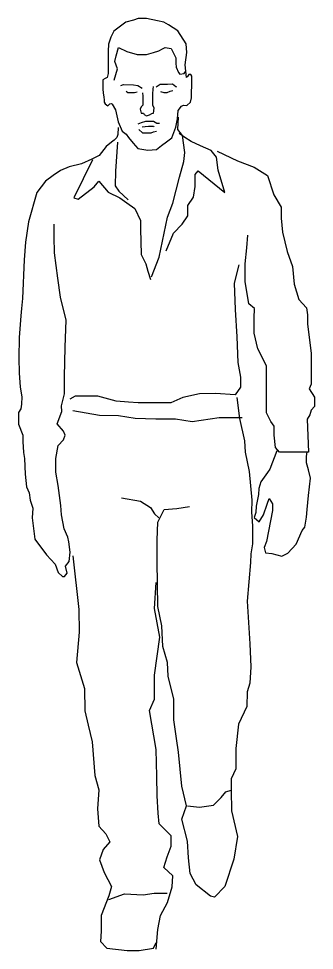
# Model space of a CAD drawing. Header units: centimetres. Extents: x 7353 to 7412, y 3598 to 3781.
import ezdxf

# ---------------------------------------------------------------- set-up
doc = ezdxf.new("R2010")
doc.units = ezdxf.units.CM
doc.header["$MEASUREMENT"] = 0

# ---------------------------------------------------------------- blocks, each defined once
blk = doc.blocks.new('man-collarshirt')
for points in [[(-4.026, 72.16), (-4.94, 71.455), (-5.189, 70.998), (-5.355, 70.459), (-5.397, 69.919), (-5.397, 69.338), (-5.397, 68.84), (-5.397, 68.632), (-5.397, 68.176), (-5.48, 67.885), (-5.632, 67.802), (-5.795, 67.68), (-5.795, 67.313), (-5.795, 67.007), (-5.775, 66.661), (-5.714, 66.376), (-5.693, 66.111), (-5.693, 65.968), (-5.632, 65.825), (-5.428, 65.683), (-5.265, 65.825), (-5.123, 65.846), (-5.082, 65.805), (-4.817, 65.377), (-4.613, 64.44), (-4.307, 63.726), (-4.001, 63.482), (-3.818, 63.237), (-3.451, 62.789), (-3.104, 62.381), (-2.309, 62.239), (-1.636, 62.3), (-1.269, 62.605), (-0.881, 62.891), (-0.453, 63.196), (-0.147, 64.032), (-0.025, 64.664), (0.036, 65.316), (0.281, 65.642), (0.444, 65.724), (0.709, 65.703), (0.995, 65.968), (1.056, 66.294), (1.076, 66.722), (1.097, 67.252), (1.097, 67.68), (1.097, 67.986), (1.015, 68.108), (0.872, 68.108), (0.75, 67.945), (0.689, 67.884), (0.628, 68.373), (0.566, 68.862), (0.709, 69.799), (0.648, 70.492), (0.015, 71.497), (-0.719, 71.945), (-1.086, 72.149), (-1.575, 72.251), (-2.411, 72.434), (-3.064, 72.434), (-3.431, 72.312), (-4.03, 72.158)], [(-4.917, 67.654), (-4.665, 68.536), (-4.866, 69.116), (-4.765, 69.544), (-4.589, 70.199), (-3.934, 69.897), (-3.152, 69.645), (-2.421, 69.645), (-1.867, 69.821), (-1.463, 69.947), (-1.186, 70.098), (-0.984, 70.199), (-0.506, 70.123), (-0.329, 69.745), (-0.153, 69.393), (-0.153, 68.99), (-0.127, 68.662), (0.049, 68.259), (0.15, 68.133), (0.503, 68.184), (0.578, 68.309)], [(-4.411, 67.25), (-4.209, 67.325), (-3.428, 67.3), (-3.1, 67.25), (-2.747, 67.048)], [(-2.722, 66.695), (-2.697, 66.418), (-2.697, 65.965), (-2.697, 65.738), (-2.823, 65.612), (-2.923, 65.411), (-2.823, 65.108), (-2.646, 65.108), (-2.596, 65.008), (-2.419, 64.907), (-2.192, 64.982), (-2.016, 65.083), (-1.89, 65.108), (-1.814, 65.486), (-1.94, 65.738), (-1.94, 66.267), (-1.94, 66.62), (-1.915, 66.973), (-1.89, 67.174)], [(-1.663, 67.149), (-1.361, 67.35), (-0.781, 67.35), (-0.403, 67.376), (-0.151, 67.174), (-0.1, 67.149)], [(-3.15, 66.746), (-3.352, 66.695), (-3.856, 66.695), (-4.007, 66.796)], [(-1.335, 66.796), (-1.083, 66.721), (-0.806, 66.721), (-0.579, 66.821), (-0.378, 66.872)], [(-3.075, 64.277), (-2.797, 64.378), (-2.47, 64.479), (-2.117, 64.479), (-1.89, 64.479), (-1.613, 64.327), (-1.411, 64.327)], [(-2.037, 52.432), (-1.433, 53.962), (-0.788, 57.063), (-0.385, 58.15), (0.139, 60.164), (0.46, 61.377), (0.541, 62.062), (0.38, 63.391), (0.017, 63.834), (0.058, 64.8)], [(-4.612, 63.993), (-4.637, 63.463), (-4.713, 63.212), (-4.914, 63.01), (-5.141, 62.859), (-5.544, 62.531), (-6.099, 61.826), (-6.654, 61.549), (-7.46, 61.196), (-8.418, 60.944), (-9.073, 60.667), (-9.653, 60.289), (-10.233, 59.836), (-10.913, 58.954), (-11.571, 56.704), (-11.798, 55.117), (-11.899, 53.756), (-12.025, 50.75), (-12.1, 49.969), (-12.151, 49.414), (-12.277, 47.727), (-12.302, 46.131), (-12.277, 44.997), (-12.201, 43.889), (-12.076, 43.126), (-12.101, 42.572), (-12.151, 42.194), (-12.328, 41.917), (-12.328, 41.413), (-12.328, 41.01), (-11.993, 40.16), (-11.993, 39.676), (-11.953, 38.831), (-11.872, 38.347), (-11.832, 37.139), (-11.711, 36.172), (-11.509, 35.689), (-11.429, 35.125), (-11.227, 34.521), (-11.268, 33.756), (-11.066, 32.105), (-10.18, 30.897), (-9.495, 30.172), (-9.253, 29.527), (-8.93, 29.205), (-8.769, 29.205), (-8.568, 29.487), (-8.689, 30.011), (-8.407, 30.373), (-8.326, 31.098), (-8.447, 31.903), (-8.527, 32.266), (-8.809, 32.91), (-9.011, 33.998), (-9.051, 34.723), (-9.253, 36.253), (-9.454, 37.3), (-9.454, 38.347), (-9.253, 39.354), (-8.85, 39.797), (-8.729, 40.16), (-8.85, 40.482), (-9.333, 41.046), (-8.971, 41.989), (-9.012, 42.432), (-8.77, 43.358), (-8.77, 44.687), (-8.73, 46.983), (-8.649, 49.077), (-9.092, 50.849), (-9.294, 52.339), (-9.537, 54.285), (-9.577, 55.533), (-9.577, 56.5)], [(-3.024, 63.849), (-2.722, 63.597), (-2.419, 63.597), (-2.066, 63.597), (-1.89, 63.672), (-1.638, 63.723)], [(-2.747, 64.05), (-2.52, 64.075), (-2.268, 64.101), (-2.142, 64.101), (-1.89, 64.101), (-1.84, 64.05)], [(-0.905, 54.446), (-0.34, 55.815), (0.345, 56.5), (0.788, 57.144), (0.788, 57.949), (1.231, 58.594), (1.352, 59.44), (1.352, 60.366), (1.594, 60.648), (3.649, 58.956), (3.125, 60.688), (3.004, 61.695), (2.601, 62.218), (1.755, 62.581), (1.03, 62.903), (0.546, 63.225), (0.103, 63.547)], [(-4.657, 62.865), (-4.818, 60.61), (-4.858, 59.482), (-4.576, 59.079), (-3.851, 58.395)], [(3.05, 62.172), (4.621, 61.406), (5.911, 60.923), (6.958, 60.279), (7.442, 58.789), (8.007, 57.823), (8.007, 56.977), (8.127, 55.89), (8.49, 54.399), (8.893, 53.232), (9.016, 51.852), (9.379, 50.684), (9.983, 50.04), (10.064, 49.476), (10.064, 48.791), (10.345, 46.49), (10.345, 45.443), (10.345, 44.718), (10.345, 44.114), (10.184, 43.752), (10.587, 43.107), (10.587, 42.382), (10.345, 42.101), (10.224, 41.738), (10.022, 41.416), (10.143, 38.838), (9.217, 38.838), (7.887, 38.838), (7.564, 39.201), (7.484, 40.167), (7.484, 40.852), (7.202, 41.214), (6.879, 41.899), (6.879, 42.825), (6.879, 44.316), (6.879, 45.524), (6.194, 46.853), (5.912, 48.061), (5.912, 49.229), (5.951, 49.97), (5.508, 50.332), (5.226, 52.064), (5.226, 53.434), (5.346, 54.682), (5.427, 55.649)], [(-6.593, 61.499), (-8.044, 58.559), (-7.722, 58.438), (-6.473, 59.404), (-6.11, 59.847), (-5.385, 59.002), (-4.498, 58.559), (-3.934, 58.156), (-3.33, 57.713), (-2.886, 56.787), (-2.886, 56.142), (-2.843, 54.163), (-2.481, 53.438), (-2.319, 52.875), (-2.118, 52.23)], [(4.742, 53.353), (4.379, 51.943), (4.46, 49.889), (4.581, 47.795), (4.661, 45.782), (4.863, 44.654), (4.863, 43.889), (4.46, 43.285), (2.927, 43.397), (1.677, 43.356), (0.388, 43.075), (-0.539, 42.672), (-1.224, 42.672), (-2.392, 42.672), (-3.077, 42.672), (-3.803, 42.712), (-4.77, 42.793), (-6.18, 43.195), (-6.905, 43.195), (-7.953, 43.195), (-8.356, 42.954)], [(4.579, 43.075), (4.78, 41.464), (5.183, 39.732), (5.223, 38.846), (5.546, 37.356), (5.749, 35.122), (5.709, 34.196), (5.789, 33.149), (5.789, 31.739), (5.669, 30.974), (5.628, 30.289), (5.386, 27.298), (5.588, 23.996), (5.668, 22.224), (5.588, 20.96), (5.387, 20.276), (5.347, 19.148), (4.702, 17.779), (4.5, 15.886), (4.5, 14.315), (4.138, 13.55), (4.138, 12.664), (4.178, 11.053), (4.621, 9.08), (4.339, 7.308), (3.654, 5.213), (2.848, 4.368), (2.526, 4.448), (1.438, 5.334), (0.954, 6.22), (0.833, 7.429), (0.753, 8.717), (0.31, 10.409), (0.672, 11.456), (0.31, 12.986), (0.065, 15.618), (-0.096, 16.665), (-0.297, 18.115), (-0.297, 19.726), (-0.74, 21.498), (-0.781, 22.545), (-1.143, 23.794), (-1.224, 25.405), (-1.546, 26.895), (-1.588, 30.369), (-1.588, 32.02), (-1.547, 33.43), (-1.064, 34.397), (-0.057, 34.477), (0.911, 34.638)], [(-8.119, 42.068), (-6.058, 41.725), (-4.586, 41.676), (-3.31, 41.479), (-1.691, 41.43), (-0.17, 41.43), (1.106, 41.234), (3.216, 41.528), (4.443, 41.528), (4.982, 41.528)], [(7.686, 38.946), (7.14, 37.544), (6.945, 37.271), (6.438, 36.55), (6.282, 36.024), (6.263, 35.576), (6.087, 34.661), (6.048, 34.174), (5.912, 33.784), (6.321, 33.453), (6.653, 33.998), (6.926, 34.817), (7.081, 35.265), (7.335, 34.836), (7.335, 34.33), (6.867, 31.933), (6.692, 31.466), (6.809, 31.037), (7.296, 30.998), (8.076, 30.784), (8.27, 30.882), (8.524, 31.018), (9.187, 31.719), (9.635, 32.771), (9.849, 33.044), (9.986, 33.823), (10.025, 34.407), (10.142, 35.498), (10.278, 36.842), (10.122, 37.485), (9.986, 38.031), (9.986, 38.518), (10.025, 38.868)], [(-4.368, 35.323), (-2.877, 35.041), (-2.112, 34.558), (-1.789, 34.074), (-1.467, 33.752)], [(-8.117, 30.814), (-7.674, 26.666), (-7.634, 24.894), (-7.835, 22.543), (-7.231, 20.529), (-7.19, 18.798), (-6.948, 17.71), (-6.626, 16.421), (-6.425, 13.788), (-6.103, 12.7), (-6.224, 11.21), (-6.103, 9.881), (-5.579, 9.277), (-5.257, 8.673), (-5.78, 8.069), (-6.062, 7.263), (-5.7, 6.297), (-5.136, 5.209), (-5.337, 4.484), (-5.942, 2.954), (-5.942, 1.746), (-5.982, 0.94), (-5.498, 0.417), (-3.927, 0.256), (-3, 0.256), (-1.872, 0.417), (-1.67, 0.86)], [(-1.67, 0.344), (-1.549, 1.874), (-1.348, 2.961), (-0.784, 3.968), (-0.421, 5.177), (-0.381, 6.022), (-1.066, 6.667), (-0.824, 7.512), (-0.502, 8.318), (-0.502, 9.123), (-0.945, 9.566), (-1.429, 10.05), (-1.509, 10.895), (-1.59, 12.224), (-1.63, 13.755), (-1.67, 15.809), (-2.193, 18.84), (-1.79, 19.726), (-1.79, 21.579), (-1.387, 24.519), (-1.79, 26.734), (-1.669, 28.748)], [(0.75, 11.457), (1.677, 11.336), (2.765, 11.498), (3.369, 12.102), (3.732, 12.545), (4.135, 12.665)], [(-5.337, 4.203), (-4.128, 4.646), (-2.678, 4.565), (-1.831, 4.686), (-0.824, 4.686)]]:
    blk.add_lwpolyline(points)

msp = doc.modelspace()

# ---------------------------------------------------------------- block references
at = {"xscale": 2.54, "yscale": 2.54, "zscale": 2.54}
msp.add_blockref('man-collarshirt', (7384.64, 3597.5), dxfattribs=at)

doc.saveas('drawing.dxf')
